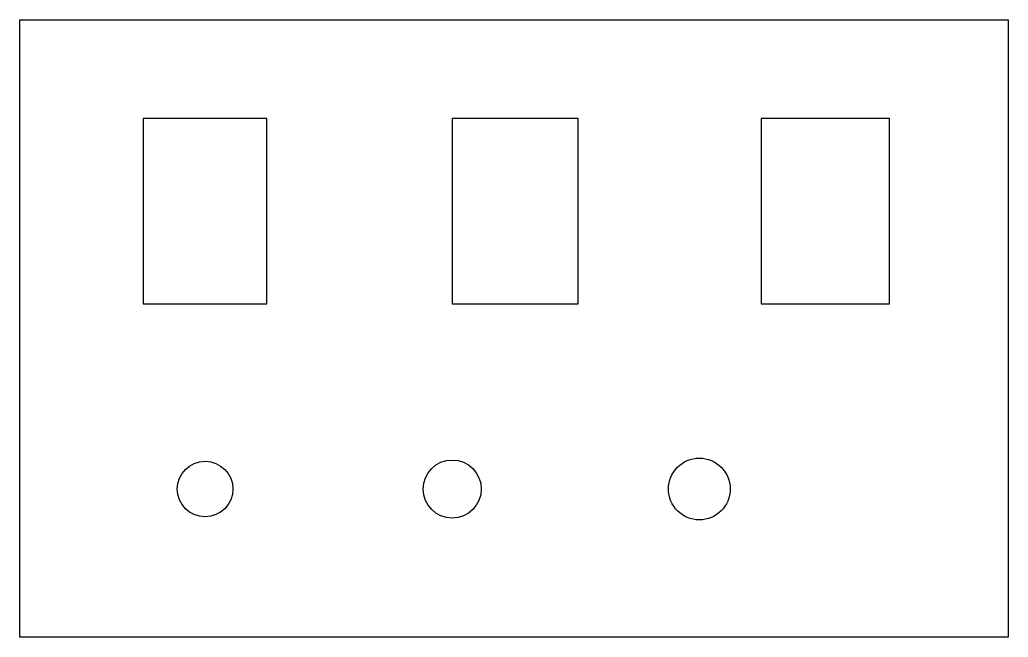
# Model space of a CAD drawing. Header units: millimetres. Extents: x 0 to 80, y 0 to 50.
import ezdxf

# ---------------------------------------------------------------- set-up
doc = ezdxf.new("R2010")
doc.units = ezdxf.units.MM

msp = doc.modelspace()

# ---------------------------------------------------------------- linework, layer by layer
for p, q in [((0, 0), (0, 50)), ((0, 50), (80, 50)), ((80, 50), (80, 0)), ((20, 42), (10, 42)), ((10, 42), (10, 27)), ((20, 27), (20, 42)), ((45.2, 42), (35, 42)), ((35, 42), (35, 27)), ((45.2, 27), (45.2, 42)), ((70.4, 42), (60, 42)), ((60, 42), (60, 27)), ((70.4, 27), (70.4, 42)), ((10, 27), (20, 27)), ((35, 27), (45.2, 27)), ((60, 27), (70.4, 27)), ((80, 0), (0, 0))]:
    msp.add_line(p, q)
for centre, radius in [((55, 12), 2.5), ((15, 12), 2.25), ((35, 12), 2.35)]:
    msp.add_circle(centre, radius)

doc.saveas('drawing.dxf')
